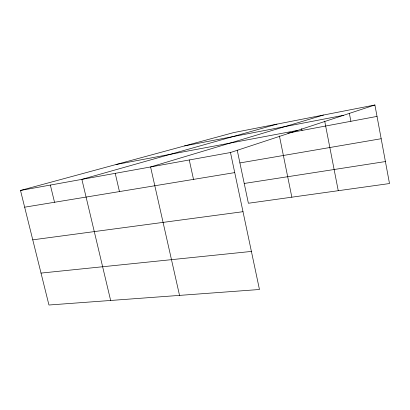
<?xml version="1.0" encoding="UTF-8"?>
<svg xmlns="http://www.w3.org/2000/svg" width="410" height="410" viewBox="0 0 410 410"><rect width="100%" height="100%" fill="white"/><g stroke="black" fill="none" stroke-linecap="round" stroke-linejoin="round"><path stroke-width="0.61" d="M230.481 152.525L259.458 289.501L48.949 305.014L20.5 190.455L230.481 152.525L374.904 104.986L389.5 183.542L248.388 203.257L237.221 150.168M323.521 115.031L150.578 166.957L179.534 295.39M277.022 124.117L81.877 179.365L110.644 300.468M20.5 190.455L233.531 132.62L374.904 104.986M184.561 145.914L343.539 115.312M116.015 164.523L297.855 130.349M287.82 133.107L377.021 116.399M239.906 162.934L381.172 138.724M24.656 207.188L234.73 172.6M244.227 183.465L385.415 161.555M32.764 239.835L242.997 211.693M41.02 273.091L251.407 251.432M50.348 185.064L54.535 202.268M115.23 173.343L119.459 191.578M189.261 159.972L193.51 179.385M279.42 135.946L291.838 197.189M301.663 128.648L302.021 130.447M324.705 121.135L338.25 190.701M349.335 113.211L350.878 121.298"/></g></svg>
